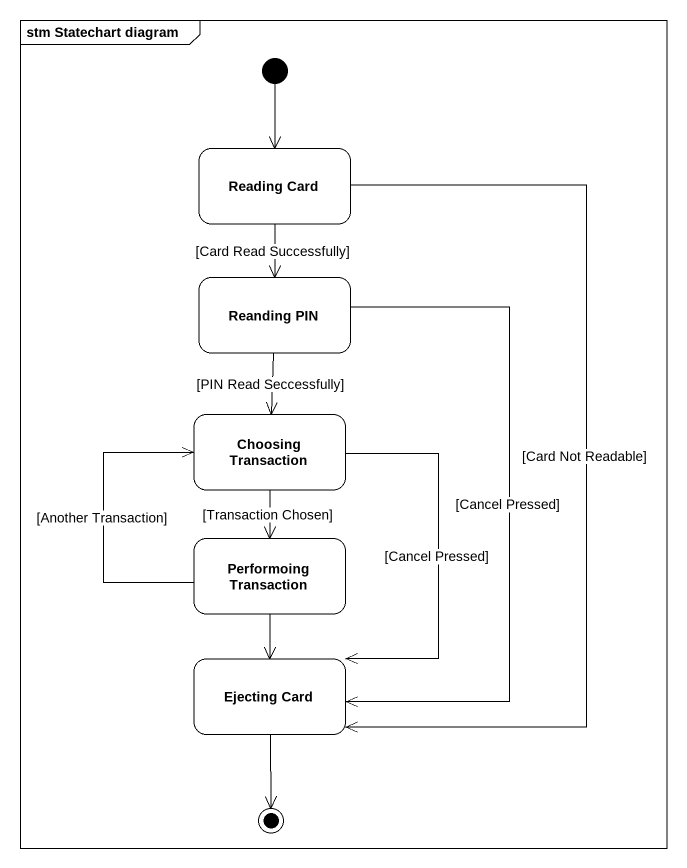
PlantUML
@startuml
mainframe stm Statechart diagram
hide empty description
state "Reading Card" as Reading_Card
state "Reanding PIN" as Reanding_PIN
state "Choosing Transaction" as Choosing_Transaction
state "Performoing Transaction" as Performoing_Transaction
state "Ejecting Card" as Ejecting_Card
[*] --> Reading_Card
Reading_Card --> Reanding_PIN : [Card Read Successfully]
Reading_Card --> Ejecting_Card : [Card Not Readable]
Reanding_PIN --> Choosing_Transaction : [PIN Read Seccessfully]
Reanding_PIN --> Ejecting_Card : [Cancel Pressed]
Choosing_Transaction --> Performoing_Transaction : [Transaction Chosen]
Choosing_Transaction --> Ejecting_Card : [Cancel Pressed]
Performoing_Transaction -up-> Choosing_Transaction : [Another Transaction]
Performoing_Transaction --> Ejecting_Card
Ejecting_Card --> [*]
@enduml
